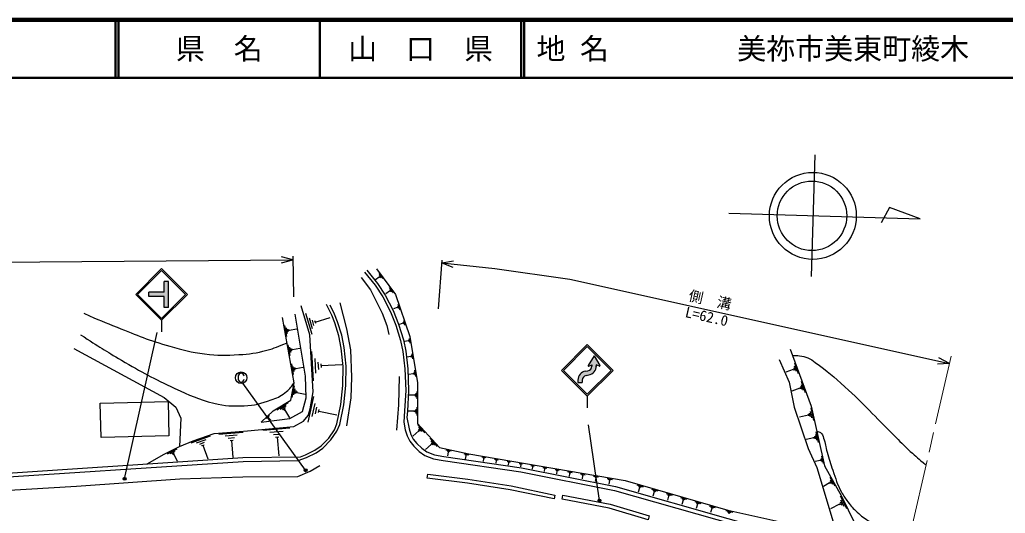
# Model space of a CAD drawing. Units: millimetres, scale not verified. Extents: x 40000 to 680000, y 20000 to 380000.
# Drawn here: x 281196 to 451277, y 294832 to 380000 of the extents above; entities that cross this region are included whole.
import ezdxf
from ezdxf.enums import TextEntityAlignment as Align

# ---------------------------------------------------------------- set-up
doc = ezdxf.new("R2010")
doc.units = ezdxf.units.MM
doc.header["$LTSCALE"] = 1000
doc.header["$PDMODE"] = 32
doc.header["$PDSIZE"] = 500
doc.linetypes.add('CHAIN', pattern=[18.5, 12, -1.5, 3.5, -1.5])
for name, color, linetype, lineweight in [('M-BGD', 7, 'Continuous', 25), ('M-BMK', 2, 'CHAIN', 13), ('M-STR-STRC', 7, 'Continuous', 25), ('M-TTL', 2, 'Continuous', 140), ('M-TTL-LINE', 7, 'Continuous', 50)]:
    doc.layers.add(name, color=color, linetype=linetype, lineweight=lineweight)
doc.layers.add('M-TTL-TXT', color=7, linetype='Continuous')
doc.styles.add('@ＭＳ ゴシック', font='')
doc.styles.add('ＭＳ ゴシック', font='')
doc.styles.get('@ＭＳ ゴシック').set_extended_font_data('@MS Gothic')
doc.styles.get('ＭＳ ゴシック').set_extended_font_data('MS Gothic')

msp = doc.modelspace()

# ---------------------------------------------------------------- hatches: boundary and pattern name
at = {"layer": 'M-STR-STRC'}
for points in [[(306876, 330352), (306126, 330352), (306126, 332226), (303503, 332226), (303503, 332975), (306126, 332975), (306126, 334849), (306876, 334849)], [(380315, 322000), (381330, 320357, -0.69923), (381243, 320247), (381243, 320247), (380690, 320428), (380690, 320248, -0.36397), (379389, 318698), (379389, 318698), (378958, 318622, 0.36397), (378276, 317810), (378276, 317394), (377527, 317394), (377527, 317810, -0.36397), (378827, 319360), (379259, 319436, 0.36397), (379940, 320248), (379940, 320428), (379387, 320247, -0.69923), (379300, 320357)]]:
    msp.add_hatch(color=256, dxfattribs=at).paths.add_polyline_path(points)

# ---------------------------------------------------------------- linework, layer by layer
at = {"layer": 'M-BGD'}
for p, q in [((418382, 356689), (417758, 335698)), ((431276, 347608), (429850, 344967)), ((436591, 345643), (431276, 347608)), ((403576, 346625), (436591, 345643)), ((120221, 336981), (328328, 338583)), ((328328, 338583), (326393, 339086)), ((326401, 338050), (328328, 338583)), ((328320, 339215), (328418, 332157)), ((354052, 338528), (353417, 330138)), ((354017, 338069), (356063, 338391)), ((354017, 338069), (355948, 337319)), ((343232, 335573), (342605, 335108)), ((343169, 336221), (343833, 335324)), ((343191, 335629), (343274, 335517)), ((343239, 335752), (343405, 335527)), ((343245, 335930), (343577, 335482)), ((376107, 335218), (441642, 320681)), ((306876, 334849), (306126, 334849)), ((344967, 333793), (345631, 332896)), ((345043, 333502), (345375, 333054)), ((345030, 333145), (344403, 332681)), ((344989, 333201), (345072, 333089)), ((345037, 333324), (345203, 333100)), ((346338, 330328), (345679, 330106)), ((346318, 330387), (346358, 330269)), ((346392, 330478), (346471, 330242)), ((346446, 330627), (346605, 330156)), ((346461, 330894), (346779, 329953)), ((331658, 325660), (330562, 329327)), ((331751, 326686), (331203, 328520)), ((332210, 327822), (334777, 328589)), ((327279, 325359), (326940, 327249)), ((327383, 325865), (327214, 326810)), ((327530, 326135), (327445, 326608)), ((327676, 326406), (328999, 326643)), ((331980, 327254), (331706, 328171)), ((332279, 327593), (332142, 328051)), ((347297, 327625), (346738, 327436)), ((347281, 327675), (347314, 327575)), ((347344, 327752), (347411, 327552)), ((347390, 327879), (347525, 327479)), ((347402, 328106), (347672, 327307)), ((327698, 326287), (327655, 326524)), ((348399, 325017), (348535, 324210)), ((327871, 322054), (327540, 323903)), ((327973, 322549), (327808, 323474)), ((328117, 322814), (328034, 323276)), ((328281, 322962), (328240, 323193)), ((328260, 323078), (329555, 323310)), ((348224, 324572), (347659, 324477)), ((348216, 324623), (348233, 324522)), ((348288, 324687), (348322, 324485)), ((348352, 324802), (348420, 324398)), ((331890, 317705), (331597, 322761)), ((332322, 318998), (332176, 321526)), ((348659, 321877), (348048, 321774)), ((348650, 321932), (348668, 321822)), ((348728, 322001), (348764, 321783)), ((348797, 322125), (348870, 321688)), ((348847, 322358), (348994, 321485)), ((441642, 320681), (439806, 321641)), ((328457, 318789), (328132, 320598)), ((328556, 319274), (328394, 320178)), ((328697, 319532), (328616, 319984)), ((328857, 319678), (328817, 319904)), ((328837, 319791), (330103, 320018)), ((332791, 319659), (332718, 320923)), ((333278, 320005), (333242, 320637)), ((333260, 320321), (336799, 320526)), ((414625, 319783), (414709, 319556)), ((414765, 319964), (414932, 319509)), ((414863, 320258), (415198, 319348)), ((414878, 320780), (415547, 318960)), ((441642, 320681), (439572, 320589)), ((349098, 318920), (348353, 318794)), ((349087, 318986), (349109, 318853)), ((349182, 319071), (349227, 318805)), ((349266, 319222), (349356, 318689)), ((349328, 319506), (349508, 318441)), ((414667, 319669), (413393, 319201)), ((328210, 314798), (328622, 316839)), ((415814, 316427), (414446, 315924)), ((415769, 316549), (415859, 316305)), ((415919, 316743), (416099, 316254)), ((416025, 317059), (416384, 316082)), ((416041, 317619), (416759, 315665)), ((328517, 315267), (328723, 316287)), ((328773, 315481), (328876, 315991)), ((329003, 315567), (329054, 315823)), ((329028, 315695), (330457, 315407)), ((330993, 310538), (331949, 314997)), ((349319, 315216), (348422, 315214)), ((349318, 315296), (349319, 315136)), ((349446, 315377), (349447, 315056)), ((349574, 315537), (349575, 314897)), ((349701, 315857), (349704, 314577)), ((325539, 312703), (327539, 313930)), ((326162, 312810), (327162, 313423)), ((326534, 312763), (327035, 313070)), ((331677, 311557), (332156, 313786)), ((332243, 312019), (332482, 313133)), ((349708, 313163), (349711, 311710)), ((417700, 313001), (418188, 310838)), ((323746, 311171), (324288, 311685)), ((323933, 311245), (324204, 311502)), ((324052, 311255), (324187, 311384)), ((324137, 311233), (324205, 311297)), ((324171, 311265), (324530, 310886)), ((326782, 312640), (327032, 312793)), ((326907, 312716), (327766, 311316)), ((332749, 312202), (332868, 312759)), ((332808, 312480), (335930, 311811)), ((349274, 312435), (348257, 312433)), ((349273, 312526), (349274, 312345)), ((349418, 312617), (349419, 312254)), ((349563, 312799), (349565, 312073)), ((417295, 311774), (415781, 311432)), ((417265, 311909), (417326, 311638)), ((417451, 312093), (417572, 311552)), ((417606, 312412), (417849, 311330)), ((323168, 309162), (327789, 309594)), ((349827, 310170), (351131, 308730)), ((350009, 309680), (350661, 308960)), ((310765, 306995), (314108, 308194)), ((315546, 308505), (319746, 308851)), ((316630, 308171), (318730, 308344)), ((317190, 307795), (318240, 307881)), ((324366, 308808), (326677, 309024)), ((324987, 308400), (326142, 308508)), ((325319, 307965), (325896, 308019)), ((325608, 307992), (325910, 304757)), ((350047, 309059), (349039, 308146)), ((349965, 309149), (350128, 308969)), ((350028, 309369), (350354, 309009)), ((418230, 307852), (416922, 307558)), ((418203, 307969), (418256, 307735)), ((418364, 308128), (418469, 307661)), ((418498, 308403), (418708, 307469)), ((418579, 308912), (419000, 307044)), ((311721, 306961), (313393, 307560)), ((312259, 306776), (313095, 307076)), ((312588, 306517), (313006, 306667)), ((312797, 306592), (313636, 304252)), ((317487, 307396), (318012, 307440)), ((317750, 307418), (317992, 304478)), ((352194, 306706), (351208, 305813)), ((351979, 307794), (353255, 306384)), ((352115, 306794), (352274, 306618)), ((352157, 307314), (352795, 306609)), ((352176, 307010), (352495, 306658)), ((306672, 305116), (308379, 305965)), ((307183, 305157), (308037, 305582)), ((307482, 305093), (307908, 305305)), ((307673, 304975), (307887, 305081)), ((307780, 305028), (308374, 303833)), ((354760, 305776), (355672, 305582)), ((354969, 305636), (355424, 305539)), ((355158, 305405), (355021, 304767)), ((355063, 305521), (355291, 305472)), ((355101, 305418), (355215, 305393)), ((357825, 305122), (358683, 304939)), ((358021, 304990), (358450, 304899)), ((358199, 304773), (358071, 304172)), ((358110, 304882), (358325, 304836)), ((358146, 304784), (358253, 304761)), ((360929, 304555), (361632, 304434)), ((361093, 304454), (361444, 304394)), ((419576, 304674), (419860, 303416)), ((361245, 304284), (361160, 303792)), ((361169, 304369), (361344, 304339)), ((361201, 304291), (361288, 304276)), ((363134, 304177), (363790, 304065)), ((363287, 304083), (363615, 304027)), ((363428, 303924), (363350, 303465)), ((363358, 304004), (363522, 303976)), ((363387, 303931), (363469, 303917)), ((365292, 303807), (365902, 303703)), ((365434, 303720), (365739, 303668)), ((365565, 303572), (365492, 303145)), ((365499, 303646), (365652, 303620)), ((365527, 303579), (365603, 303565)), ((367403, 303446), (367968, 303349)), ((367534, 303365), (367817, 303316)), ((367656, 303228), (367589, 302832)), ((367595, 303296), (367737, 303272)), ((367621, 303234), (367692, 303222)), ((369427, 303099), (370032, 302995)), ((369568, 303012), (369870, 302961)), ((369698, 302865), (369626, 302442)), ((369633, 302939), (369784, 302913)), ((369660, 302872), (369736, 302859)), ((371485, 302746), (372141, 302634)), ((419341, 303960), (418460, 303762)), ((419323, 304039), (419358, 303882)), ((419431, 304146), (419502, 303831)), ((419521, 304332), (419663, 303702)), ((371638, 302652), (371965, 302596)), ((371779, 302493), (371700, 302034)), ((371708, 302573), (371872, 302545)), ((371738, 302500), (371820, 302486)), ((373593, 302385), (374301, 302264)), ((373758, 302284), (374112, 302223)), ((373911, 302112), (373826, 301616)), ((373834, 302198), (374011, 302168)), ((373866, 302120), (373955, 302104)), ((375753, 302015), (376514, 301884)), ((375930, 301906), (376310, 301841)), ((376094, 301721), (376003, 301189)), ((376012, 301814), (376202, 301781)), ((376046, 301729), (376142, 301713)), ((377965, 301636), (378780, 301496)), ((378155, 301519), (378563, 301449)), ((378331, 301321), (378233, 300750)), ((378243, 301420), (378447, 301385)), ((378280, 301330), (378382, 301312)), ((380231, 301247), (381103, 301098)), ((380434, 301123), (380870, 301048)), ((420997, 301087), (421838, 299559)), ((380622, 300911), (380517, 300301)), ((380528, 301017), (380746, 300980)), ((380567, 300921), (380676, 300902)), ((382552, 300850), (383481, 300691)), ((382769, 300717), (383233, 300637)), ((382969, 300491), (382858, 299841)), ((382869, 300604), (383101, 300564)), ((382911, 300501), (383027, 300482)), ((387720, 299720), (388787, 299413)), ((387956, 299537), (388490, 299383)), ((388059, 299392), (388325, 299315)), ((420959, 300071), (419890, 299482)), ((420907, 300166), (421012, 299975)), ((421007, 300346), (421217, 299964)), ((421055, 300621), (421475, 299857)), ((388161, 299246), (387946, 298500)), ((388095, 299266), (388228, 299227)), ((390233, 298996), (391291, 298691)), ((390671, 298526), (390457, 297786)), ((390467, 298814), (390996, 298662)), ((390569, 298670), (390833, 298594)), ((390604, 298545), (390737, 298507)), ((392737, 298275), (393786, 297972)), ((393171, 297809), (392959, 297074)), ((392969, 298094), (393493, 297943)), ((393070, 297951), (393332, 297876)), ((393105, 297828), (393236, 297790)), ((422782, 297848), (423902, 295631)), ((395232, 297556), (396272, 297256)), ((395662, 297094), (395452, 296366)), ((395462, 297377), (395982, 297227)), ((395562, 297235), (395822, 297160)), ((395597, 297112), (395727, 297075)), ((397718, 296839), (398749, 296542)), ((398144, 296381), (397936, 295659)), ((397946, 296662), (398461, 296513)), ((398045, 296521), (398303, 296447)), ((398080, 296400), (398209, 296363)), ((400195, 296125), (401217, 295831)), ((400421, 295949), (400932, 295802)), ((422677, 296404), (421125, 295620)), ((422607, 296542), (422747, 296265)), ((422759, 296793), (423039, 296238)), ((422840, 297182), (423400, 296073)), ((400618, 295671), (400411, 294956)), ((400519, 295810), (400775, 295737)), ((400554, 295690), (400681, 295653)), ((403038, 295285), (404268, 295012)), ((403318, 295094), (403933, 294957)), ((403444, 294937), (403752, 294868))]:
    msp.add_line(p, q, dxfattribs=at)
for points in [[(341072, 336774), (342918, 334479), (344282, 332461), (345623, 329816), (346581, 327446), (347422, 324771), (347803, 322823), (348164, 319769), (348318, 315993), (348111, 312481), (348021, 311354), (348394, 309411), (348700, 308445), (349109, 307639), (349731, 306861), (350562, 306054), (351467, 305447), (352782, 304904), (354393, 304651), (367788, 302650), (384018, 299460), (422784, 288439), (433675, 286427)], [(342776, 337003), (346049, 332584), (348498, 325330), (349848, 317326), (349864, 310352), (353656, 306165), (358686, 305091), (385666, 300468), (403392, 295360), (421511, 291340), (423925, 291206), (426385, 290815)], [(354017, 338069), (363211, 337081), (376107, 335218)], [(340111, 335501), (341732, 333417), (343740, 329364), (344550, 327241), (344897, 325659)], [(340682, 336460), (342515, 334182), (343850, 332207), (345167, 329608), (346110, 327277), (346937, 324647), (347308, 322746), (347665, 319730), (347818, 315998), (347612, 312515), (347457, 310577), (347715, 309239), (348050, 308179), (348517, 307258), (349212, 306390), (350120, 305508), (351135, 304827), (352591, 304226), (354287, 303959), (367669, 301960), (383854, 298779), (422624, 287757), (433518, 285745)], [(272109, 300655), (319743, 303792), (329264, 303930), (330698, 304430), (332379, 305266), (333527, 306067), (334912, 307493), (335936, 308999), (336419, 310126), (337132, 313525), (337460, 316863), (337518, 320206), (337175, 323416), (336770, 325548), (336058, 327877), (335530, 329201), (334764, 330755)], [(272147, 301309), (319717, 304442), (329624, 304585), (330503, 304892), (332124, 305698), (333202, 306450), (334523, 307810), (335495, 309240), (335940, 310277), (336637, 313601), (336960, 316892), (337018, 320184), (336680, 323343), (336284, 325428), (335586, 327711), (335073, 328998), (334147, 330876)], [(303197, 303354), (306130, 305014), (308787, 306335), (311144, 307359), (314778, 308592), (320489, 309063), (328506, 309812), (330153, 310712), (330971, 311714), (331344, 312871), (331858, 315803), (331289, 325601), (329769, 330619)], [(336421, 331160), (337569, 326668), (338253, 323015), (338471, 318306), (338357, 314762), (337600, 309917)], [(322877, 310556), (327829, 311180), (330010, 312401), (330623, 314727), (330509, 318495), (328726, 329195)], [(322877, 310556), (324950, 312518), (327971, 314371), (328567, 317325), (326547, 328589)], [(290541, 323254), (306136, 314788), (308161, 313168), (309012, 311264), (308787, 306335)], [(414165, 323154), (417783, 313315), (420102, 303022), (422996, 297769), (426385, 290815)], [(412273, 321356), (414008, 317445), (414816, 313168), (417257, 306018), (418761, 302713), (421754, 292807), (421511, 291340)], [(346698, 318423), (346536, 313569), (346213, 309200)], [(268722, 298207), (290971, 299510), (308837, 300773), (319695, 301118), (329173, 301176), (331331, 302107), (332972, 303058)]]:
    msp.add_lwpolyline(points, dxfattribs=at)
for points in [[(306808, 314118), (306942, 308197), (295231, 307932), (295098, 313853)], [(351597, 301597), (358548, 300729), (365986, 299547), (373562, 297983), (373420, 297298), (365860, 298858), (358450, 300035), (351511, 300903)], [(374928, 297979), (383085, 296403), (389850, 294377), (389649, 293706), (382918, 295723), (374795, 297292)]]:
    msp.add_lwpolyline(points, close=True, dxfattribs=at)
for centre, radius in [((418069, 346151), 7500), ((417911, 346165), 6000)]:
    msp.add_circle(centre, radius, dxfattribs=at)
for points, knots in [([(292283, 329336), (295009, 328134), (295757, 327827), (298012, 326927), (301519, 325526), (303478, 324688), (307113, 323661), (309422, 323009), (310732, 322653), (313109, 322323), (315387, 322007), (316701, 322079), (318998, 322216), (320899, 322330), (321982, 322451), (323816, 322965), (325221, 323359), (325753, 323560), (327325, 324250)], [0, 0, 0, 0, 1, 1, 1, 2, 2, 2, 3, 3, 3, 4, 4, 4, 5, 5, 5, 6, 6, 6, 6]), ([(291694, 325642), (295018, 323474), (295953, 322888), (298761, 321252), (302277, 319204), (304265, 318066), (307969, 316381), (310536, 315213), (311978, 314488), (314715, 313811), (316690, 313322), (317873, 313323), (319908, 313383), (321769, 313437), (322805, 313791), (324565, 314400), (325563, 314745), (326144, 314973), (326974, 315625), (327689, 316187), (327951, 316505), (328567, 317325)], [0, 0, 0, 0, 1, 1, 1, 2, 2, 2, 3, 3, 3, 4, 4, 4, 5, 5, 5, 6, 6, 6, 7, 7, 7, 7]), ([(414568, 322059), (415118, 322064), (415298, 322058), (415761, 321998), (416336, 321923), (416679, 321893), (417202, 321643), (417734, 321388), (418015, 321204), (418493, 320857), (420578, 319340), (421680, 318394), (423591, 316663), (427016, 313561), (428712, 311588), (432003, 308344), (433129, 307235), (433722, 306574), (434889, 305509), (435897, 304589), (436250, 304291), (437537, 303230)], [0, 0, 0, 0, 1, 1, 1, 2, 2, 2, 3, 3, 3, 4, 4, 4, 5, 5, 5, 6, 6, 6, 7, 7, 7, 7]), ([(418763, 308967), (419032, 308934), (419179, 308888), (419401, 308744), (419750, 308517), (419787, 308209), (419930, 307818), (420265, 306901), (420271, 306333), (420525, 305391), (420860, 304149), (421073, 303457), (421507, 302246), (422044, 300749), (422256, 299862), (423013, 298464), (423386, 297775), (423640, 297412), (424124, 296797), (424698, 296068), (425020, 295650), (425702, 295022), (426478, 294307), (426967, 293955), (427875, 293418), (428753, 292899), (429263, 292601), (430242, 292315), (431156, 292049), (431711, 292071), (432662, 292019), (433559, 291970), (433886, 291983), (434963, 292034)], [0, 0, 0, 0, 1, 1, 1, 2, 2, 2, 3, 3, 3, 4, 4, 4, 5, 5, 5, 6, 6, 6, 7, 7, 7, 8, 8, 8, 9, 9, 9, 10, 10, 10, 11, 11, 11, 11])]:
    msp.add_open_spline(points, degree=3, knots=knots, dxfattribs=at)
at = {"layer": 'M-BMK'}
msp.add_line((441934, 321951), (421635, 233643), dxfattribs=at)
at = {"layer": 'M-STR-STRC'}
for p, q in [((305678, 337055), (301223, 332600)), ((310133, 332600), (305678, 337055)), ((305678, 336737), (301541, 332600)), ((309815, 332600), (305678, 336737)), ((306126, 332975), (306126, 334849)), ((306876, 330352), (306876, 334849)), ((301223, 332600), (305678, 328145)), ((301541, 332600), (305678, 328463)), ((303503, 332226), (303503, 332975)), ((306126, 332975), (303503, 332975)), ((306126, 332226), (303503, 332226)), ((305678, 328145), (310133, 332600)), ((305678, 328463), (309815, 332600)), ((306126, 330352), (306126, 332226)), ((306876, 330352), (306126, 330352)), ((305678, 328145), (305678, 326145)), ((299295, 300791), (304943, 326054)), ((379148, 323952), (374693, 319497)), ((379148, 323634), (375011, 319497)), ((383603, 319497), (379148, 323952)), ((383285, 319497), (379148, 323634)), ((380315, 322000), (379300, 320357)), ((380315, 322000), (381330, 320357)), ((379387, 320247), (379940, 320428)), ((379940, 320428), (379940, 320248)), ((379940, 320428), (379940, 320183)), ((381243, 320247), (380690, 320428)), ((380690, 320428), (380690, 320248)), ((380690, 320428), (380690, 320183)), ((318915, 318482), (318915, 317982)), ((374693, 319497), (379148, 315042)), ((375011, 319497), (379148, 315360)), ((378827, 319360), (379259, 319436)), ((378958, 318622), (379389, 318698)), ((379148, 315042), (383603, 319497)), ((379148, 315360), (383285, 319497)), ((330530, 302260), (319706, 317270)), ((377527, 317810), (377527, 317394)), ((377527, 317394), (378276, 317394)), ((378276, 317810), (378276, 317394)), ((379148, 315042), (379148, 313042)), ((381253, 297012), (379334, 310092))]:
    msp.add_line(p, q, dxfattribs=at)
for centre, radius in [((319415, 318232), 1000), ((330530, 302260), 250), ((330530, 302260), 200), ((330530, 302260), 150), ((330530, 302260), 100), ((330530, 302260), 50), ((330530, 302260), 20), ((299295, 300791), 250), ((299295, 300791), 200), ((299295, 300791), 150), ((299295, 300791), 100), ((299295, 300791), 50), ((299295, 300791), 20), ((381253, 297012), 250), ((381253, 297012), 200), ((381253, 297012), 150), ((381253, 297012), 100), ((381253, 297012), 50), ((381253, 297012), 20)]:
    msp.add_circle(centre, radius, dxfattribs=at)
for centre, radius, start, end in [((379116, 320248), 824, 280, 360), ((379364, 320318), 75, 148.28723, 288.13651), ((379116, 320248), 1574, 280, 360), ((381266, 320318), 75, 251.86349, 31.71277), ((319415, 318482), 500, 360, 180), ((379101, 317810), 1574, 100, 180), ((379101, 317810), 824, 100, 180), ((319415, 317982), 500, 180, 360)]:
    msp.add_arc(centre, radius, start, end, dxfattribs=at)
for p in [(330530, 302260), (299295, 300791), (381253, 297012)]:
    msp.add_point(p, dxfattribs=at)
at = {"layer": 'M-TTL'}
msp.add_line((680000, 380000), (40000, 380000), dxfattribs=at)
at = {"layer": 'M-TTL-LINE'}
for p, q in [((297750, 380000), (297750, 370000)), ((298250, 380000), (298250, 370000)), ((333000, 380000), (333000, 370000)), ((367750, 380000), (367750, 370000)), ((368250, 380000), (368250, 370000)), ((40000, 370000), (680000, 370000))]:
    msp.add_line(p, q, dxfattribs=at)

# ---------------------------------------------------------------- texts
at = {"layer": 'M-BGD', "style": 'ＭＳ ゴシック'}
msp.add_text('側\u3000溝', height=1833, rotation=347.32, dxfattribs=at).set_placement((400025, 330213), align=Align.BOTTOM_CENTER)
at = {"layer": 'M-BGD', "style": '@ＭＳ ゴシック'}
msp.add_text('L=62.0', height=1833, rotation=347.32, dxfattribs=at).set_placement((399951, 329685), align=Align.TOP_CENTER)
at = {"layer": 'M-TTL-TXT', "style": 'ＭＳ ゴシック'}
for s, p in [('県\u3000名', (315625, 375000)), ('山\u3000口\u3000県', (350375, 375000))]:
    msp.add_text(s, height=3666, dxfattribs=at).set_placement(p, align=Align.MIDDLE_CENTER)
for s, p in [('地 名', (370380, 375000)), ('美祢市美東町綾木', (405024, 375000))]:
    msp.add_text(s, height=3666, dxfattribs=at).set_placement(p, align=Align.MIDDLE_LEFT)

doc.saveas('drawing.dxf')
